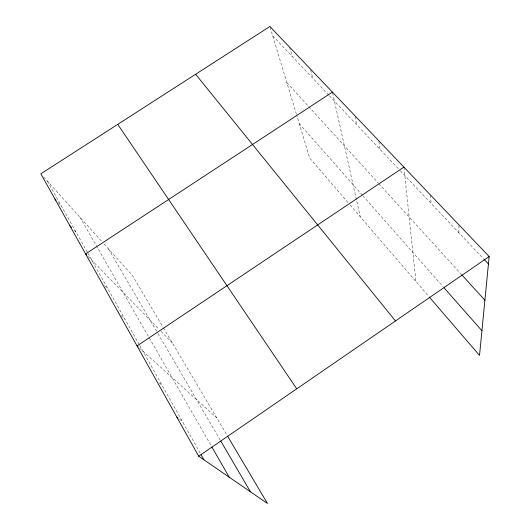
<?xml version="1.0" encoding="UTF-8"?>
<svg xmlns="http://www.w3.org/2000/svg" width="530" height="530" viewBox="0 0 530 530"><rect width="100%" height="100%" fill="white"/><g stroke="black" fill="none" stroke-linecap="round" stroke-linejoin="round"><path stroke-width="0.4" stroke-dasharray="2.65 1.99" d="M458.861 232.736L458.98 224.906M179.273 418.985L182.327 421.35M159.179 382.819L162.047 385.237M139.41 348.051L216.737 417.859M121.105 315.555L124.974 319.232M104.602 285.637L107.994 288.996M87.914 256.275L158.715 328.978M161.001 331.323L172.422 343.056M272.712 35.854L328.878 95.261M329.428 95.844L399.739 170.203M400.302 170.799L483.314 258.6M74.14 230.258L76.274 232.524M58.201 202.599L61.447 206.124M286.843 82.574L378.188 182.956M378.738 183.565L461.04 274.003M43.566 176.848L101.906 241.587M104.099 244.019L132.275 275.289L162.988 327.123M299.251 123.609L362.315 195.113M362.858 195.729L442.987 286.591M347.998 202.546L309.639 157.96L296.628 114.93M350.131 205.024L428.724 296.383M163.399 327.818L227.078 435.315M108.484 248.888L157.529 332.813M157.94 333.516L220.314 440.251M79.97 217.247L211.516 446.359M47.382 181.081L87.516 252.538M87.92 253.254L139.364 344.851M139.761 345.567L200.724 454.111M270.115 27.282L296.389 114.142M289.632 47.223L292.222 56.491M310.64 69.828L312.766 78.221M332.582 92.863L360.248 216.777M355.087 116.54L356.617 124.596M378.851 141.49L380.036 149.367M403.92 167.129L415.944 281.523M430.618 195.146L431.036 203.301"/><path stroke-width="0.79" d="M227.489 436.011L267.478 503.5L198.704 456.211L40.843 173.82L269.883 26.5L489.157 256.566L479.524 355.425L429.26 296.999M198.704 456.211L489.157 256.566M403.92 167.129L137.045 345.918L138.231 346.984M332.416 92.114L85.615 253.91L86.761 255.089M176.828 417.09L178.053 418.037M483.883 259.203L488.435 264.013M69.861 225.734L71.464 227.436M54.961 199.081L56.041 200.254M461.597 274.613L484.904 300.225M444.08 287.83L481.929 330.746M195.616 74.266L395.479 320.955M117.759 124.351L296.747 388.821M220.732 440.967L250.425 491.774M211.927 447.075L229.225 477.205M201.128 454.819L203.924 459.808"/></g></svg>
